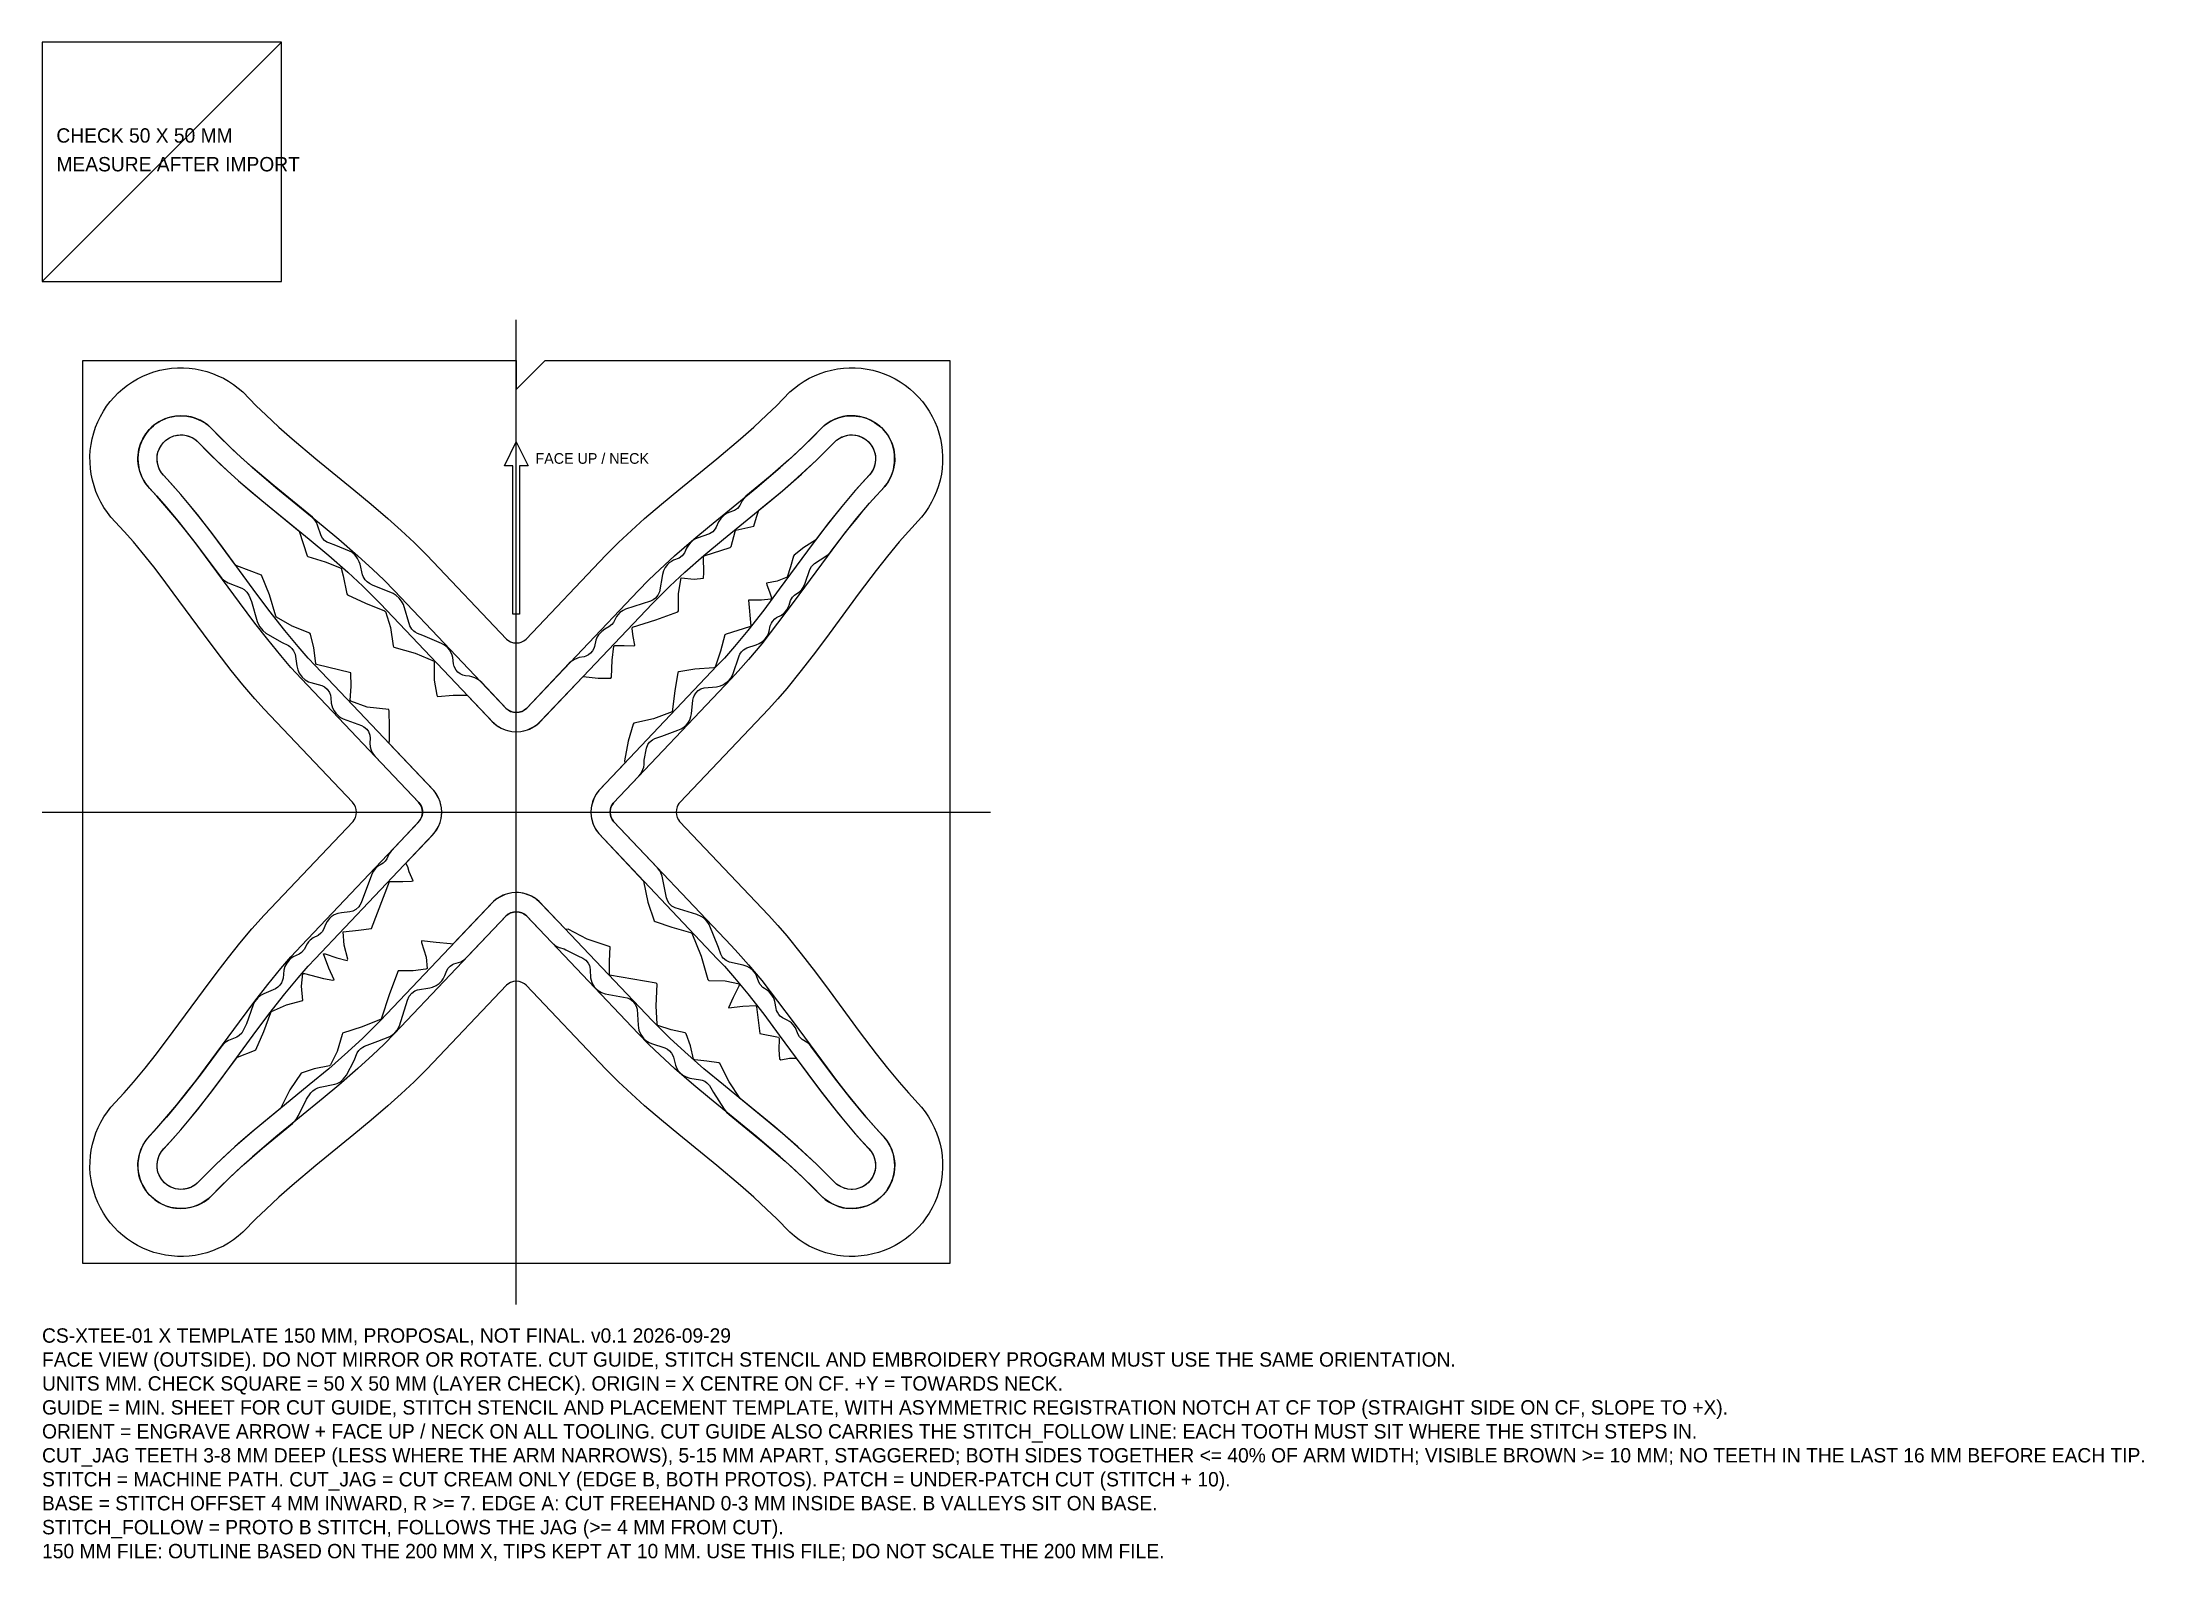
# Model space of a CAD drawing. Header units: millimetres. Extents: x -99 to 340, y -156 to 161.
import ezdxf

# ---------------------------------------------------------------- set-up
doc = ezdxf.new("R2010")
doc.units = ezdxf.units.MM
for name, color, linetype in [('BASE', 4, 'CONTINUOUS'), ('CENTRE', 8, 'CONTINUOUS'), ('CHECK', 30, 'CONTINUOUS'), ('CUT_JAG', 1, 'CONTINUOUS'), ('GUIDE', 150, 'CONTINUOUS'), ('NOTES', 3, 'CONTINUOUS'), ('ORIENT', 150, 'CONTINUOUS'), ('PATCH', 5, 'CONTINUOUS'), ('STITCH', 7, 'CONTINUOUS'), ('STITCH_FOLLOW', 6, 'CONTINUOUS')]:
    doc.layers.add(name, color=color, linetype=linetype)

msp = doc.modelspace()

# ---------------------------------------------------------------- linework, layer by layer
at = {"layer": 'BASE'}
msp.add_lwpolyline([(17.205, -4.4883), (41.9607, -30.5909), (43.423, -32.172), (45.5595, -34.5978), (48.3166, -37.9189), (51.6486, -42.179), (54.8956, -46.5197), (61.963, -56.1414), (63.9205, -58.7371), (65.9092, -61.3031), (67.9389, -63.8301), (70.0195, -66.3089), (72.1606, -68.7302), (73.6265, -70.3079), (74.0448, -70.8107), (74.3938, -71.3638), (74.5405, -71.6563), (74.775, -72.2668), (74.8617, -72.5823), (74.9726, -73.2269), (74.9961, -73.5532), (74.9791, -74.207), (74.8768, -74.853), (74.7942, -75.1696), (74.6911, -75.4801), (74.4252, -76.0776), (74.2635, -76.3621), (73.886, -76.8962), (73.4421, -77.3765), (73.1976, -77.5939), (72.9393, -77.7948), (72.3862, -78.1438), (72.0937, -78.2905), (71.4832, -78.525), (70.8472, -78.6777), (70.1968, -78.7461), (69.8696, -78.7483), (69.2183, -78.6885), (68.5804, -78.5442), (68.2699, -78.4411), (67.6724, -78.1752), (67.1147, -77.8335), (66.8538, -77.636), (66.3735, -77.1921), (64.9044, -75.6764), (62.6453, -73.4554), (60.3277, -71.29), (57.9607, -69.1715), (55.5537, -67.091), (53.1157, -65.0398), (43.2385, -56.9541), (39.1604, -53.5496), (35.1666, -50.065), (32.061, -47.1924), (29.7983, -44.975), (28.3265, -43.4618), (4.7399, -18.6351), (4.0021, -18.043), (3.6049, -17.7857), (3.1912, -17.5559), (2.322, -17.1825), (1.4104, -16.9297), (0.473, -16.8021), (0, -16.7861), (-0.9438, -16.8501), (-1.8704, -17.0407), (-2.322, -17.1825), (-2.7629, -17.3545), (-3.6049, -17.7857), (-4.0021, -18.043), (-4.7399, -18.6351), (-28.3265, -43.4618), (-29.7983, -44.975), (-32.061, -47.1924), (-35.1666, -50.065), (-39.1604, -53.5496), (-43.2385, -56.9541), (-53.1157, -65.0398), (-55.5537, -67.091), (-57.9607, -69.1715), (-60.3277, -71.29), (-62.6453, -73.4554), (-64.9044, -75.6764), (-66.3735, -77.1921), (-66.8538, -77.636), (-67.3879, -78.0135), (-67.9668, -78.3179), (-68.2699, -78.4411), (-68.897, -78.6268), (-69.2183, -78.6885), (-69.543, -78.7291), (-70.1968, -78.7461), (-70.5231, -78.7226), (-71.1677, -78.6117), (-71.4832, -78.525), (-72.0937, -78.2905), (-72.3862, -78.1438), (-72.9393, -77.7948), (-73.4421, -77.3765), (-73.886, -76.8962), (-74.0835, -76.6353), (-74.2635, -76.3621), (-74.5679, -75.7832), (-74.7942, -75.1696), (-74.8768, -74.853), (-74.9791, -74.207), (-74.9961, -73.5532), (-74.9277, -72.9028), (-74.8617, -72.5823), (-74.775, -72.2668), (-74.5405, -71.6563), (-74.3938, -71.3638), (-74.0448, -70.8107), (-73.6265, -70.3079), (-72.1606, -68.7302), (-70.0195, -66.3089), (-67.9389, -63.8301), (-65.9092, -61.3031), (-63.9205, -58.7371), (-61.963, -56.1414), (-54.8956, -46.5197), (-51.6486, -42.179), (-48.3166, -37.9189), (-45.5595, -34.5978), (-43.423, -32.172), (-41.9607, -30.5909), (-17.205, -4.4883), (-16.6814, -3.7744), (-16.4546, -3.3941), (-16.2522, -3.0002), (-15.9241, -2.1779), (-15.7024, -1.3208), (-15.6326, -0.8835), (-15.5767, 0), (-15.6326, 0.8835), (-15.7997, 1.7529), (-15.9241, 2.1779), (-16.2522, 3.0002), (-16.4546, 3.3941), (-16.9319, 4.1396), (-17.205, 4.4883), (-41.9607, 30.5909), (-43.423, 32.172), (-45.5595, 34.5978), (-48.3166, 37.9189), (-51.6486, 42.179), (-54.8956, 46.5197), (-61.963, 56.1414), (-63.9205, 58.7371), (-65.9092, 61.3031), (-67.9389, 63.8301), (-70.0195, 66.3089), (-72.1606, 68.7302), (-73.6265, 70.3079), (-74.0448, 70.8107), (-74.3938, 71.3638), (-74.5405, 71.6563), (-74.775, 72.2668), (-74.8617, 72.5823), (-74.9726, 73.2269), (-74.9961, 73.5532), (-74.9791, 74.207), (-74.9385, 74.5317), (-74.7942, 75.1696), (-74.5679, 75.7832), (-74.4252, 76.0776), (-74.0835, 76.6353), (-73.6719, 77.1436), (-73.1976, 77.5939), (-72.9393, 77.7948), (-72.3862, 78.1438), (-72.0937, 78.2905), (-71.4832, 78.525), (-71.1677, 78.6117), (-70.8472, 78.6777), (-70.1968, 78.7461), (-69.543, 78.7291), (-69.2183, 78.6885), (-68.897, 78.6268), (-68.2699, 78.4411), (-67.6724, 78.1752), (-67.1147, 77.8335), (-66.8538, 77.636), (-66.3735, 77.1921), (-64.9044, 75.6764), (-62.6453, 73.4554), (-60.3277, 71.29), (-57.9607, 69.1715), (-55.5537, 67.091), (-53.1157, 65.0398), (-43.2385, 56.9541), (-39.1604, 53.5496), (-35.1666, 50.065), (-32.061, 47.1924), (-29.7983, 44.975), (-28.3265, 43.4618), (-4.7399, 18.6351), (-4.0021, 18.043), (-3.6049, 17.7857), (-3.1912, 17.5559), (-2.322, 17.1825), (-1.8704, 17.0407), (-0.9438, 16.8501), (0, 16.7861), (0.9438, 16.8501), (1.8704, 17.0407), (2.322, 17.1825), (2.7629, 17.3545), (3.6049, 17.7857), (4.0021, 18.043), (4.7399, 18.6351), (28.3265, 43.4618), (29.7983, 44.975), (32.061, 47.1924), (35.1666, 50.065), (39.1604, 53.5496), (43.2385, 56.9541), (53.1157, 65.0398), (55.5537, 67.091), (57.9607, 69.1715), (60.3277, 71.29), (62.6453, 73.4554), (64.9044, 75.6764), (66.3735, 77.1921), (66.8538, 77.636), (67.3879, 78.0135), (67.9668, 78.3179), (68.2699, 78.4411), (68.897, 78.6268), (69.2183, 78.6885), (69.543, 78.7291), (70.1968, 78.7461), (70.8472, 78.6777), (71.1677, 78.6117), (71.4832, 78.525), (72.0937, 78.2905), (72.3862, 78.1438), (72.9393, 77.7948), (73.4421, 77.3765), (73.6719, 77.1436), (74.0835, 76.6353), (74.2635, 76.3621), (74.5679, 75.7832), (74.7942, 75.1696), (74.8768, 74.853), (74.9791, 74.207), (74.9961, 73.5532), (74.9277, 72.9028), (74.8617, 72.5823), (74.6677, 71.9577), (74.5405, 71.6563), (74.3938, 71.3638), (74.0448, 70.8107), (73.6265, 70.3079), (72.1606, 68.7302), (70.0195, 66.3089), (67.9389, 63.8301), (65.9092, 61.3031), (63.9205, 58.7371), (61.963, 56.1414), (54.8956, 46.5197), (51.6486, 42.179), (48.3166, 37.9189), (45.5595, 34.5978), (43.423, 32.172), (41.9607, 30.5909), (17.4995, 4.819), (16.9319, 4.1396), (16.6814, 3.7744), (16.2522, 3.0002), (16.0751, 2.5942), (15.9241, 2.1779), (15.7024, 1.3208), (15.6326, 0.8835), (15.5767, 0), (15.6326, -0.8835), (15.7024, -1.3208), (15.7997, -1.7529), (16.0751, -2.5942), (16.4546, -3.3941), (16.9319, -4.1396)], close=True, dxfattribs=at)
at = {"layer": 'CENTRE'}
for p, q in [((0, -102.75), (0, 102.75)), ((-99, 0), (99, 0))]:
    msp.add_line(p, q, dxfattribs=at)
at = {"layer": 'CHECK'}
msp.add_line((-99, 110.75), (-49, 160.75), dxfattribs=at)
msp.add_lwpolyline([(-99, 110.75), (-49, 110.75), (-49, 160.75), (-99, 160.75)], close=True, dxfattribs=at)
at = {"layer": 'CUT_JAG'}
msp.add_lwpolyline([(17.205, -4.4883), (26.5799, -14.3858), (27.4399, -18.7653), (28.809, -22.6617), (29.0053, -22.8465), (32.4947, -23.9881), (36.3915, -25.1141), (36.6512, -25.2388), (38.6131, -30.057), (39.9885, -34.9509), (40.1728, -35.1177), (43.5814, -35.2394), (46.5602, -35.8698), (46.4348, -36.3262), (45.2619, -38.6857), (44.2924, -40.8372), (47.2572, -40.4785), (49.9866, -40.3868), (50.1382, -40.6108), (50.822, -46.1789), (54.7453, -46.9672), (54.8621, -47.218), (54.777, -49.6325), (54.962, -51.5128), (55.2062, -51.6701), (57.0144, -51.3572), (58.4095, -51.3463), (63.265, -57.8747), (67.2572, -62.9926), (70.726, -67.1228), (74.0448, -70.8107), (74.5405, -71.6563), (74.8617, -72.5823), (74.9961, -73.5532), (74.9791, -74.207), (74.7942, -75.1696), (74.4252, -76.0776), (73.886, -76.8962), (73.1976, -77.5939), (72.3862, -78.1438), (71.4832, -78.525), (70.8472, -78.6777), (69.8696, -78.7483), (69.2183, -78.6885), (68.2699, -78.4411), (67.6724, -78.1752), (66.8538, -77.636), (62.6453, -73.4554), (58.7546, -69.873), (53.9312, -65.7208), (46.748, -59.8046), (44.454, -56.3116), (42.4841, -52.4818), (42.2404, -52.359), (39.8038, -51.9794), (37.2816, -51.6692), (37.0105, -51.577), (36.3472, -48.7514), (35.4589, -46.2588), (35.2439, -46.1017), (32.2945, -45.4356), (29.5246, -44.504), (29.4057, -44.2508), (29.1927, -40.457), (29.3809, -35.9133), (29.2144, -35.7075), (19.4702, -34.0433), (19.474, -31.1296), (19.5595, -28.1383), (14.7724, -26.498), (10.8049, -24.4435), (10.3446, -24.5167), (5.0771, -18.9671), (4.0021, -18.043), (3.1912, -17.5559), (1.8704, -17.0407), (0.9438, -16.8501), (0, -16.7861), (-0.9438, -16.8501), (-2.322, -17.1825), (-3.6049, -17.7857), (-4.381, -18.3266), (-5.0771, -18.9671), (-13.2507, -27.5786), (-13.7457, -27.4725), (-16.7143, -27.2012), (-19.785, -26.833), (-19.7833, -27.1984), (-18.8085, -30.3062), (-18.6217, -32.6661), (-18.8816, -32.7831), (-21.5565, -33.1544), (-24.6645, -33.1145), (-26.4988, -37.9213), (-28.1868, -43.2306), (-32.1843, -44.8025), (-36.2598, -46.1347), (-36.3813, -46.3935), (-37.3634, -49.9758), (-38.8052, -52.74), (-38.969, -52.9567), (-42.2165, -53.6159), (-44.9339, -54.4802), (-47.2448, -57.9311), (-49.2147, -61.8309), (-54.744, -66.4044), (-58.7546, -69.873), (-62.6453, -73.4554), (-66.6064, -77.4219), (-67.1147, -77.8335), (-67.9668, -78.3179), (-68.5804, -78.5442), (-69.543, -78.7291), (-70.1968, -78.7461), (-71.1677, -78.6117), (-72.0937, -78.2905), (-72.9393, -77.7948), (-73.4421, -77.3765), (-74.0835, -76.6353), (-74.5679, -75.7832), (-74.7942, -75.1696), (-74.9791, -74.207), (-74.9961, -73.5532), (-74.8617, -72.5823), (-74.5405, -71.6563), (-74.0448, -70.8107), (-70.0195, -66.3089), (-66.5807, -62.1502), (-63.265, -57.8747), (-58.4233, -51.3362), (-58.1768, -51.1802), (-54.6178, -49.7491), (-54.3805, -49.5879), (-52.6735, -45.8055), (-51.2661, -41.7899), (-51.0877, -41.5856), (-47.9909, -40.2429), (-44.5298, -39.2885), (-44.8157, -36.2913), (-44.5694, -33.6744), (-44.1907, -33.649), (-40.2517, -34.71), (-38.3222, -35.0969), (-38.0155, -35.015), (-39.1268, -32.5373), (-40.2588, -29.6084), (-39.9272, -29.552), (-37.4682, -30.4014), (-35.3342, -30.9424), (-35.2026, -30.6962), (-35.9611, -27.7494), (-36.1402, -24.9815), (-32.9563, -24.6633), (-30.2039, -24.3067), (-26.4736, -14.4867), (-23.7166, -14.5056), (-21.8609, -14.4113), (-21.5373, -14.3473), (-22.3308, -12.4807), (-22.6493, -11.4361), (-23.0589, -10.6762), (-17.4995, -4.819), (-16.9319, -4.1396), (-16.2522, -3.0002), (-15.9241, -2.1779), (-15.7024, -1.3208), (-15.5767, 0), (-15.6326, 0.8835), (-15.9241, 2.1779), (-16.2522, 3.0002), (-16.9319, 4.1396), (-17.4995, 4.819), (-26.5799, 14.3858), (-26.4484, 14.8817), (-26.44, 17.8588), (-26.5343, 21.1094), (-26.6183, 21.4008), (-31.1276, 21.9455), (-34.5444, 23.156), (-34.6861, 23.3926), (-34.4424, 26.2219), (-34.5581, 29.0811), (-41.6896, 30.8462), (-41.8542, 31.0589), (-42.291, 34.2733), (-42.9645, 37.157), (-43.1164, 37.3818), (-46.7734, 38.8236), (-50.0266, 40.6975), (-50.2176, 40.8906), (-51.4994, 45.3342), (-53.1789, 49.4613), (-58.345, 51.3935), (-58.5835, 51.5553), (-63.265, 57.8747), (-66.5807, 62.1502), (-70.0195, 66.3089), (-74.0448, 70.8107), (-74.5405, 71.6563), (-74.8617, 72.5823), (-74.9961, 73.5532), (-74.9791, 74.207), (-74.7942, 75.1696), (-74.5679, 75.7832), (-74.0835, 76.6353), (-73.6719, 77.1436), (-73.1976, 77.5939), (-72.3862, 78.1438), (-71.4832, 78.525), (-70.5231, 78.7226), (-69.543, 78.7291), (-68.5804, 78.5442), (-67.6724, 78.1752), (-67.1147, 77.8335), (-66.6064, 77.4219), (-64.1585, 74.9293), (-61.8788, 72.7279), (-57.9607, 69.1715), (-53.1157, 65.0398), (-45.296, 58.6388), (-43.6616, 53.5285), (-43.4836, 53.3338), (-39.9295, 52.2407), (-36.5502, 50.8981), (-36.1659, 49.3432), (-35.405, 45.541), (-35.2207, 45.3713), (-31.4928, 43.6508), (-27.5277, 42.0373), (-27.3063, 41.8838), (-26.2581, 38.5135), (-25.6936, 34.6841), (-25.5493, 34.4573), (-21.113, 33.2116), (-17.1699, 31.4977), (-17.1459, 27.5191), (-16.6148, 24.3855), (-16.4672, 24.1619), (-13.169, 24.3823), (-10.4269, 24.4386), (-10.1629, 24.3254), (-5.0771, 18.9671), (-4.0021, 18.043), (-3.1912, 17.5559), (-2.322, 17.1825), (-0.9438, 16.8501), (0, 16.7861), (0.9438, 16.8501), (2.322, 17.1825), (3.6049, 17.7857), (4.381, 18.3266), (5.0771, 18.9671), (13.9772, 28.344), (17.0758, 27.9494), (19.764, 27.9443), (19.8788, 28.199), (19.9986, 31.723), (20.3779, 34.6368), (20.596, 34.7936), (22.4966, 34.8084), (24.5428, 34.6851), (24.7364, 34.8651), (24.4069, 36.6329), (24.2052, 38.2795), (24.2245, 38.6249), (29.1096, 40.1722), (33.7281, 41.7849), (33.8619, 42.0244), (33.8832, 45.6516), (34.4376, 48.9029), (37.1406, 48.649), (39.0824, 48.8123), (39.1312, 49.9509), (39.0721, 53.2444), (39.2294, 53.4684), (44.6286, 55.2645), (44.824, 55.4419), (45.6753, 58.5948), (45.8297, 58.8262), (49.5694, 59.7112), (50.107, 61.579), (50.656, 63.0093), (55.5537, 67.091), (59.5437, 70.5791), (62.6453, 73.4554), (66.8538, 77.636), (67.3879, 78.0135), (68.2699, 78.4411), (69.2183, 78.6885), (70.1968, 78.7461), (71.1677, 78.6117), (72.0937, 78.2905), (72.9393, 77.7948), (73.4421, 77.3765), (74.0835, 76.6353), (74.5679, 75.7832), (74.7942, 75.1696), (74.9791, 74.207), (74.9961, 73.5532), (74.8617, 72.5823), (74.5405, 71.6563), (74.2284, 71.0815), (73.8439, 70.5524), (70.726, 67.1228), (67.9389, 63.8301), (65.2422, 60.4516), (62.4502, 56.7923), (60.009, 55.2258), (58.0168, 53.6532), (57.8354, 53.4484), (57.2507, 51.1846), (56.5132, 49.0345), (54.4683, 48.1802), (52.2153, 47.8259), (52.2708, 47.4476), (52.8722, 45.9956), (53.2343, 44.7145), (53.114, 44.466), (51.1611, 44.2408), (48.4816, 44.2622), (48.9326, 38.8096), (48.698, 38.6517), (43.7742, 37.1765), (43.5527, 37.0109), (42.6134, 33.6221), (41.502, 30.284), (41.2644, 30.1383), (37.2664, 29.8507), (33.9367, 29.2997), (33.6825, 29.1699), (33.0612, 25.306), (32.5671, 20.9503), (28.6515, 19.471), (24.4986, 18.588), (24.3633, 18.3453), (23.3836, 14.8216), (22.6094, 10.7317), (22.6883, 10.2857), (17.205, 4.4883), (16.6814, 3.7744), (16.2522, 3.0002), (15.7997, 1.7529), (15.6326, 0.8835), (15.5767, 0), (15.6326, -0.8835), (15.9241, -2.1779), (16.2522, -3.0002), (16.6814, -3.7744)], close=True, dxfattribs=at)
at = {"layer": 'GUIDE'}
msp.add_lwpolyline([(-90.4935, 94.2435), (0, 94.2435), (0, 88.2435), (6, 94.2435), (90.4935, 94.2435), (90.4935, -94.2435), (-90.4935, -94.2435)], close=True, dxfattribs=at)
at = {"layer": 'ORIENT'}
msp.add_lwpolyline([(0, 77.312), (2.5, 72.312), (0.7, 72.312), (0.7, 41.312), (-0.7, 41.312), (-0.7, 72.312), (-2.5, 72.312)], close=True, dxfattribs=at)
at = {"layer": 'PATCH'}
msp.add_lwpolyline([(34.0618, -1.9236), (52.6524, -21.5263), (54.5819, -23.6578), (56.4598, -25.8381), (59.494, -29.563), (62.4359, -33.3754), (65.3176, -37.245), (71.6018, -45.8107), (75.0928, -50.4229), (77.4807, -53.4402), (79.9359, -56.3936), (81.8314, -58.5574), (84.6068, -61.5992), (85.3702, -62.5806), (86.0678, -63.6097), (86.6966, -64.6823), (87.2539, -65.7938), (87.7374, -66.9393), (88.1448, -68.1139), (88.4746, -69.3127), (88.7252, -70.5305), (88.8957, -71.7621), (88.9853, -73.0022), (88.9935, -74.2455), (88.9205, -75.4867), (88.7664, -76.7204), (88.5319, -77.9414), (88.2181, -79.1445), (87.8263, -80.3245), (87.3581, -81.4763), (86.8156, -82.595), (86.2011, -83.6759), (85.5173, -84.7142), (84.767, -85.7056), (83.9534, -86.6458), (83.0801, -87.5308), (82.1508, -88.3568), (81.1694, -89.1202), (80.1403, -89.8178), (79.0677, -90.4466), (77.9562, -91.0039), (76.8107, -91.4874), (75.6361, -91.8948), (74.4373, -92.2246), (73.2195, -92.4752), (71.9879, -92.6457), (70.7478, -92.7353), (69.5045, -92.7435), (68.2633, -92.6705), (67.0296, -92.5164), (65.8086, -92.2819), (64.6055, -91.9681), (63.4255, -91.5763), (62.2737, -91.1081), (61.155, -90.5656), (60.0741, -89.9511), (59.0358, -89.2673), (58.0444, -88.517), (57.1042, -87.7034), (54.2843, -84.8461), (52.299, -82.91), (49.5843, -80.3928), (46.8055, -77.9364), (41.8326, -73.7421), (33.9007, -67.2623), (30.3179, -64.2955), (26.7892, -61.2773), (24.0245, -58.8076), (21.3272, -56.2738), (18.7121, -53.662), (2.0314, -36.1044), (1.7152, -35.8507), (1.1841, -35.5556), (0.6044, -35.3735), (0, -35.312), (-0.6044, -35.3735), (-1.1841, -35.5556), (-1.5449, -35.7404), (-2.0314, -36.1044), (-18.7121, -53.662), (-21.3272, -56.2738), (-24.0245, -58.8076), (-26.7892, -61.2773), (-30.3179, -64.2955), (-33.9007, -67.2623), (-41.8326, -73.7421), (-46.8055, -77.9364), (-49.5843, -80.3928), (-52.299, -82.91), (-54.2843, -84.8461), (-57.1042, -87.7034), (-58.0444, -88.517), (-59.0358, -89.2673), (-60.0741, -89.9511), (-61.155, -90.5656), (-62.2737, -91.1081), (-63.4255, -91.5763), (-64.6055, -91.9681), (-65.8086, -92.2819), (-67.0296, -92.5164), (-68.2633, -92.6705), (-69.5045, -92.7435), (-70.7478, -92.7353), (-71.9879, -92.6457), (-73.2195, -92.4752), (-74.4373, -92.2246), (-75.6361, -91.8948), (-76.8107, -91.4874), (-77.9562, -91.0039), (-79.0677, -90.4466), (-80.1403, -89.8178), (-81.1694, -89.1202), (-82.1508, -88.3568), (-83.0801, -87.5308), (-83.9534, -86.6458), (-84.767, -85.7056), (-85.5173, -84.7142), (-86.2011, -83.6759), (-86.8156, -82.595), (-87.3581, -81.4763), (-87.8263, -80.3245), (-88.2181, -79.1445), (-88.5319, -77.9414), (-88.7664, -76.7204), (-88.9205, -75.4867), (-88.9935, -74.2455), (-88.9853, -73.0022), (-88.8957, -71.7621), (-88.7252, -70.5305), (-88.4746, -69.3127), (-88.1448, -68.1139), (-87.7374, -66.9393), (-87.2539, -65.7938), (-86.6966, -64.6823), (-86.0678, -63.6097), (-85.3702, -62.5806), (-84.6068, -61.5992), (-81.8314, -58.5574), (-79.9359, -56.3936), (-77.4807, -53.4402), (-75.0928, -50.4229), (-71.6018, -45.8107), (-65.3176, -37.245), (-62.4359, -33.3754), (-60.0887, -30.3195), (-57.6866, -27.3156), (-55.2132, -24.3794), (-52.6524, -21.5263), (-34.0618, -1.9236), (-33.8374, -1.6176), (-33.5776, -1.1118), (-33.4178, -0.5661), (-33.3639, 0), (-33.4178, 0.5661), (-33.5776, 1.1118), (-33.8374, 1.6176), (-34.188, 2.0653), (-52.6524, 21.5263), (-54.5819, 23.6578), (-57.0756, 26.5747), (-59.494, 29.563), (-62.4359, 33.3754), (-65.3176, 37.245), (-71.6018, 45.8107), (-73.9191, 48.895), (-75.6844, 51.1824), (-78.0875, 54.1852), (-79.9359, 56.3936), (-81.8314, 58.5574), (-84.6068, 61.5992), (-85.3702, 62.5806), (-86.0678, 63.6097), (-86.6966, 64.6823), (-87.2539, 65.7938), (-87.7374, 66.9393), (-88.1448, 68.1139), (-88.4746, 69.3127), (-88.7252, 70.5305), (-88.8957, 71.7621), (-88.9853, 73.0022), (-88.9935, 74.2455), (-88.9205, 75.4867), (-88.7664, 76.7204), (-88.5319, 77.9414), (-88.2181, 79.1445), (-87.8263, 80.3245), (-87.3581, 81.4763), (-86.8156, 82.595), (-86.2011, 83.6759), (-85.5173, 84.7142), (-84.767, 85.7056), (-83.9534, 86.6458), (-83.0801, 87.5308), (-82.1508, 88.3568), (-81.1694, 89.1202), (-80.1403, 89.8178), (-79.0677, 90.4466), (-77.9562, 91.0039), (-76.8107, 91.4874), (-75.6361, 91.8948), (-74.4373, 92.2246), (-73.2195, 92.4752), (-71.9879, 92.6457), (-70.7478, 92.7353), (-69.5045, 92.7435), (-68.2633, 92.6705), (-67.0296, 92.5164), (-65.8086, 92.2819), (-64.6055, 91.9681), (-63.4255, 91.5763), (-62.2737, 91.1081), (-61.155, 90.5656), (-60.0741, 89.9511), (-59.0358, 89.2673), (-58.0444, 88.517), (-57.1042, 87.7034), (-54.2843, 84.8461), (-52.299, 82.91), (-49.5843, 80.3928), (-46.8055, 77.9364), (-41.8326, 73.7421), (-33.9007, 67.2623), (-30.3179, 64.2955), (-26.7892, 61.2773), (-24.0245, 58.8076), (-21.3272, 56.2738), (-18.7121, 53.662), (-2.0314, 36.1044), (-1.5449, 35.7404), (-1.1841, 35.5556), (-0.6044, 35.3735), (0, 35.312), (0.6044, 35.3735), (0.9951, 35.4819), (1.5449, 35.7404), (2.0314, 36.1044), (18.7121, 53.662), (21.3272, 56.2738), (24.0245, 58.8076), (26.7892, 61.2773), (30.3179, 64.2955), (33.9007, 67.2623), (41.8326, 73.7421), (46.8055, 77.9364), (49.5843, 80.3928), (52.299, 82.91), (54.2843, 84.8461), (57.1042, 87.7034), (58.0444, 88.517), (59.0358, 89.2673), (60.0741, 89.9511), (61.155, 90.5656), (62.2737, 91.1081), (63.4255, 91.5763), (64.6055, 91.9681), (65.8086, 92.2819), (67.0296, 92.5164), (68.2633, 92.6705), (69.5045, 92.7435), (70.7478, 92.7353), (71.9879, 92.6457), (73.2195, 92.4752), (74.4373, 92.2246), (75.6361, 91.8948), (76.8107, 91.4874), (77.9562, 91.0039), (79.0677, 90.4466), (80.1403, 89.8178), (81.1694, 89.1202), (82.1508, 88.3568), (83.0801, 87.5308), (83.9534, 86.6458), (84.767, 85.7056), (85.5173, 84.7142), (86.2011, 83.6759), (86.8156, 82.595), (87.3581, 81.4763), (87.8263, 80.3245), (88.2181, 79.1445), (88.5319, 77.9414), (88.7664, 76.7204), (88.9205, 75.4867), (88.9935, 74.2455), (88.9853, 73.0022), (88.8957, 71.7621), (88.7252, 70.5305), (88.4746, 69.3127), (88.1448, 68.1139), (87.7374, 66.9393), (87.2539, 65.7938), (86.6966, 64.6823), (86.0678, 63.6097), (85.3702, 62.5806), (84.6068, 61.5992), (81.8314, 58.5574), (79.9359, 56.3936), (77.4807, 53.4402), (75.0928, 50.4229), (71.6018, 45.8107), (65.3176, 37.245), (62.4359, 33.3754), (59.494, 29.563), (56.4598, 25.8381), (54.5819, 23.6578), (52.6524, 21.5263), (34.188, 2.0653), (33.9448, 1.7741), (33.7402, 1.4546), (33.5776, 1.1118), (33.4178, 0.5661), (33.3639, 0), (33.4178, -0.5661), (33.5776, -1.1118), (33.8374, -1.6176)], close=True, dxfattribs=at)
at = {"layer": 'STITCH'}
msp.add_lwpolyline([(20.2745, -1.9236), (44.8619, -27.8372), (46.3243, -29.4183), (48.4607, -31.8441), (51.2178, -35.1652), (54.5498, -39.4253), (57.7969, -43.766), (64.8643, -53.3877), (66.8217, -55.9834), (68.8104, -58.5493), (70.8401, -61.0764), (72.9207, -63.5552), (75.0618, -65.9765), (76.5278, -67.5542), (77.2806, -68.4592), (77.9089, -69.4548), (78.1729, -69.9813), (78.4019, -70.5239), (78.7511, -71.6481), (78.9506, -72.8084), (78.993, -73.3958), (78.9623, -74.5726), (78.7783, -75.7354), (78.6296, -76.3053), (78.444, -76.8642), (77.9653, -77.9397), (77.3503, -78.9436), (76.9949, -79.4132), (76.6095, -79.8586), (75.7556, -80.669), (75.2908, -81.0306), (74.2952, -81.6589), (73.2261, -82.1519), (72.6697, -82.3449), (71.525, -82.6199), (70.3542, -82.743), (69.1774, -82.7123), (68.593, -82.6393), (68.0146, -82.5283), (66.8858, -82.194), (65.8103, -81.7153), (64.8064, -81.1003), (64.3368, -80.7449), (63.4722, -79.9458), (62.0032, -78.4301), (59.7441, -76.2091), (57.4265, -74.0437), (55.0595, -71.9252), (52.6525, -69.8447), (50.2145, -67.7935), (40.3373, -59.7078), (37.0694, -56.9893), (33.0553, -53.524), (29.9274, -50.6726), (27.6443, -48.4745), (25.4253, -46.2155), (2.1759, -21.7209), (1.7152, -21.3248), (1.1841, -21.0297), (0.6044, -20.8477), (0, -20.7861), (-0.6044, -20.8477), (-1.1841, -21.0297), (-1.7152, -21.3248), (-2.1759, -21.7209), (-25.4253, -46.2155), (-27.6443, -48.4745), (-29.9274, -50.6726), (-33.0553, -53.524), (-37.0694, -56.9893), (-40.3373, -59.7078), (-50.2145, -67.7935), (-52.6525, -69.8447), (-55.0595, -71.9252), (-57.4265, -74.0437), (-59.7441, -76.2091), (-62.0032, -78.4301), (-63.4722, -79.9458), (-64.3368, -80.7449), (-64.8064, -81.1003), (-65.8103, -81.7153), (-66.8858, -82.194), (-67.4447, -82.3796), (-68.0146, -82.5283), (-69.1774, -82.7123), (-70.3542, -82.743), (-70.9416, -82.7006), (-72.1019, -82.5011), (-73.2261, -82.1519), (-74.2952, -81.6589), (-75.2908, -81.0306), (-75.7556, -80.669), (-76.6095, -79.8586), (-76.9949, -79.4132), (-77.3503, -78.9436), (-77.9653, -77.9397), (-78.444, -76.8642), (-78.6296, -76.3053), (-78.7783, -75.7354), (-78.9623, -74.5726), (-78.993, -73.3958), (-78.9506, -72.8084), (-78.7511, -71.6481), (-78.4019, -70.5239), (-78.1729, -69.9813), (-77.9089, -69.4548), (-77.2806, -68.4592), (-76.5278, -67.5542), (-75.0618, -65.9765), (-72.9207, -63.5552), (-70.8401, -61.0764), (-68.8104, -58.5493), (-66.8217, -55.9834), (-64.8643, -53.3877), (-57.7969, -43.766), (-54.5498, -39.4253), (-51.8932, -36.0087), (-49.159, -32.6657), (-47.0437, -30.22), (-44.8619, -27.8372), (-20.4008, -2.0653), (-20.0501, -1.6176), (-19.7903, -1.1118), (-19.6306, -0.5661), (-19.5767, 0), (-19.6306, 0.5661), (-19.7903, 1.1118), (-20.0501, 1.6176), (-20.4008, 2.0653), (-44.8619, 27.8372), (-47.0437, 30.22), (-49.159, 32.6657), (-51.8932, 36.0087), (-54.5498, 39.4253), (-57.7969, 43.766), (-64.8643, 53.3877), (-66.8217, 55.9834), (-68.8104, 58.5493), (-70.8401, 61.0764), (-72.9207, 63.5552), (-75.0618, 65.9765), (-76.5278, 67.5542), (-77.2806, 68.4592), (-77.6111, 68.9467), (-78.1729, 69.9813), (-78.5949, 71.0803), (-78.8699, 72.225), (-78.993, 73.3958), (-78.9969, 73.9847), (-78.8893, 75.157), (-78.7783, 75.7354), (-78.444, 76.8642), (-77.9653, 77.9397), (-77.3503, 78.9436), (-76.9949, 79.4132), (-76.6095, 79.8586), (-75.7556, 80.669), (-75.2908, 81.0306), (-74.2952, 81.6589), (-73.7687, 81.9229), (-72.6697, 82.3449), (-71.525, 82.6199), (-70.9416, 82.7006), (-70.3542, 82.743), (-69.1774, 82.7123), (-68.0146, 82.5283), (-67.4447, 82.3796), (-66.8858, 82.194), (-65.8103, 81.7153), (-64.8064, 81.1003), (-64.3368, 80.7449), (-63.4722, 79.9458), (-62.0032, 78.4301), (-59.7441, 76.2091), (-57.4265, 74.0437), (-55.0595, 71.9252), (-52.6525, 69.8447), (-50.2145, 67.7935), (-40.3373, 59.7078), (-37.0694, 56.9893), (-33.0553, 53.524), (-29.9274, 50.6726), (-27.6443, 48.4745), (-25.4253, 46.2155), (-2.1759, 21.7209), (-1.7152, 21.3248), (-1.1841, 21.0297), (-0.6044, 20.8477), (0, 20.7861), (0.6044, 20.8477), (1.1841, 21.0297), (1.7152, 21.3248), (2.1759, 21.7209), (25.4253, 46.2155), (27.6443, 48.4745), (29.9274, 50.6726), (33.0553, 53.524), (37.0694, 56.9893), (40.3373, 59.7078), (50.2145, 67.7935), (52.6525, 69.8447), (55.0595, 71.9252), (57.4265, 74.0437), (59.7441, 76.2091), (62.0032, 78.4301), (63.4722, 79.9458), (64.3368, 80.7449), (65.2983, 81.4242), (66.3402, 81.9723), (66.8858, 82.194), (67.4447, 82.3796), (68.593, 82.6393), (69.1774, 82.7123), (70.3542, 82.743), (71.525, 82.6199), (72.1019, 82.5011), (73.2261, 82.1519), (73.7687, 81.9229), (74.8033, 81.3611), (75.7556, 80.669), (76.1958, 80.2778), (76.9949, 79.4132), (77.6742, 78.4517), (77.9653, 77.9397), (78.444, 76.8642), (78.7783, 75.7354), (78.8893, 75.157), (78.9623, 74.5726), (78.993, 73.3958), (78.9506, 72.8084), (78.7511, 71.6481), (78.4019, 70.5239), (78.1729, 69.9813), (77.6111, 68.9467), (76.919, 67.9944), (74.3408, 65.1763), (72.2209, 62.7348), (70.8401, 61.0764), (68.8104, 58.5493), (66.8217, 55.9834), (64.8643, 53.3877), (57.7969, 43.766), (54.5498, 39.4253), (51.2178, 35.1652), (48.4607, 31.8441), (46.3243, 29.4183), (44.8619, 27.8372), (20.2745, 1.9236), (20.0501, 1.6176), (19.8662, 1.2858), (19.6723, 0.7512), (19.5827, 0.1897), (19.5827, -0.1897), (19.6306, -0.5661), (19.7903, -1.1118), (20.0501, -1.6176)], close=True, dxfattribs=at)
at = {"layer": 'STITCH_FOLLOW'}
msp.add_lwpolyline([(-56.9155, -45.4726), (-57.3184, -46.1245), (-57.8734, -46.6531), (-58.3679, -46.9475), (-60.0996, -47.6744), (-60.9664, -48.2506), (-61.4975, -48.7793), (-65.814, -54.6112), (-69.0563, -58.8341), (-71.0388, -61.3019), (-73.0432, -63.6901), (-77.0312, -68.1351), (-77.5119, -68.7965), (-78.0942, -69.8194), (-78.4629, -70.6932), (-78.7055, -71.474), (-78.8967, -72.403), (-78.9822, -73.2161), (-78.9885, -74.1645), (-78.9138, -74.9787), (-78.7349, -75.9101), (-78.5028, -76.6941), (-78.1457, -77.5727), (-77.765, -78.2963), (-77.2434, -79.0884), (-76.7289, -79.7239), (-76.0627, -80.3989), (-75.4341, -80.9218), (-74.6491, -81.4539), (-73.9306, -81.8442), (-72.8405, -82.288), (-71.7017, -82.5857), (-71.1202, -82.678), (-70.1743, -82.7464), (-68.9985, -82.6921), (-67.8399, -82.4849), (-66.5061, -82.042), (-65.6527, -81.6282), (-65.1468, -81.327), (-64.1993, -80.6287), (-59.8884, -76.3538), (-56.859, -73.5444), (-52.9549, -70.1318), (-46.725, -64.962), (-46.2878, -64.5547), (-45.9438, -64.1303), (-45.4608, -63.318), (-43.7664, -59.9325), (-42.8735, -58.5921), (-42.4599, -58.1515), (-41.9664, -57.8027), (-41.4129, -57.5599), (-40.9097, -57.4206), (-37.9116, -56.8127), (-37.4163, -56.6412), (-36.726, -56.2666), (-36.1223, -55.7643), (-35.4362, -54.8919), (-33.8241, -51.8398), (-33.1874, -50.2417), (-32.8739, -49.7628), (-32.4752, -49.3521), (-32.0057, -49.0246), (-31.6617, -48.8586), (-28.8722, -47.8233), (-26.4136, -46.8143), (-25.76, -46.4083), (-25.3728, -46.0711), (-24.8807, -45.4794), (-24.4142, -44.5819), (-22.7164, -39.2287), (-22.3348, -38.3939), (-21.8273, -37.7858), (-21.1782, -37.3317), (-20.6255, -37.1117), (-18.0243, -36.6883), (-17.4951, -36.5332), (-16.748, -36.1983), (-16.1032, -35.7716), (-15.5526, -35.2288), (-15.2481, -34.8123), (-14.8981, -34.1229), (-14.5275, -33.0788), (-14.219, -32.592), (-13.8231, -32.1731), (-13.3544, -31.8376), (-13.01, -31.6666), (-11.5911, -31.2164), (-11.1409, -30.9751), (-10.7251, -30.6785), (-10.3165, -30.2975), (-1.962, -21.5222), (-1.4865, -21.1859), (-1.1372, -21.0156), (-0.5794, -20.8482), (0.0002, -20.7917), (0.5799, -20.8483), (1.1377, -21.0158), (1.6526, -21.2879), (1.9624, -21.5225), (7.41, -27.2353), (8.029, -27.7764), (8.4684, -28.0477), (8.939, -28.26), (9.9658, -28.5466), (10.3512, -28.7131), (12.8758, -30.0203), (13.8596, -30.4604), (14.4875, -30.9051), (14.9816, -31.495), (15.2445, -32.0096), (15.3626, -32.3765), (15.4494, -32.9478), (15.5059, -34.5637), (15.6102, -35.0859), (15.783, -35.5897), (16.0212, -36.0659), (16.3206, -36.5064), (16.6759, -36.9031), (17.0807, -37.2491), (17.765, -37.6598), (18.5172, -37.9264), (23.1384, -38.7743), (23.6681, -38.9969), (24.2901, -39.4425), (24.5535, -39.721), (24.8768, -40.196), (25.1036, -40.7238), (25.1969, -41.0957), (25.4117, -44.4738), (25.48, -45.0108), (25.604, -45.4899), (26.0253, -46.4385), (26.3109, -46.8829), (26.6525, -47.2858), (27.0443, -47.6401), (27.7108, -48.0673), (28.2426, -48.2933), (31.015, -49.2324), (31.5283, -49.4934), (31.9822, -49.8476), (32.3601, -50.282), (32.6481, -50.7805), (32.7847, -51.1396), (33.1989, -52.7847), (33.5159, -53.5199), (33.8062, -53.9684), (34.1536, -54.3743), (34.7682, -54.8874), (35.4727, -55.2678), (36.2479, -55.5316), (38.4148, -55.8489), (38.7901, -55.946), (39.3219, -56.1801), (39.7986, -56.5123), (40.3179, -57.0859), (41.1413, -58.5545), (43.3826, -61.9672), (43.8875, -62.5985), (44.4502, -63.1092), (51.366, -68.79), (56.0896, -72.856), (59.8701, -76.3362), (63.7618, -80.2346), (64.479, -80.8552), (65.1468, -81.327), (65.9713, -81.7958), (67.2732, -82.3249), (68.1909, -82.5643), (68.7713, -82.6638), (70.1743, -82.7464), (71.1202, -82.678), (71.926, -82.5395), (72.4968, -82.3947), (73.3928, -82.0839), (74.6491, -81.4539), (75.4341, -80.9218), (76.0627, -80.3989), (76.7289, -79.7239), (77.2434, -79.0884), (77.577, -78.6032), (78.0458, -77.7787), (78.5749, -76.4768), (78.8143, -75.5591), (78.9421, -74.7515), (78.9979, -73.8047), (78.9657, -72.9877), (78.8967, -72.403), (78.7055, -71.474), (78.4629, -70.6932), (78.0942, -69.8194), (77.3834, -68.607), (76.8011, -67.8584), (75.1087, -66.0264), (73.0432, -63.6901), (69.7134, -59.6628), (66.4508, -55.4558), (61.5138, -48.8233), (60.9452, -48.2548), (59.6895, -47.4544), (59.1463, -46.9091), (58.8402, -46.4189), (58.2495, -45.0418), (57.7968, -44.3837), (57.4261, -44.0007), (57.0077, -43.6705), (56.5491, -43.3989), (55.5607, -42.9346), (55.0903, -42.5633), (54.8219, -42.2669), (54.4989, -41.7621), (54.3423, -41.3942), (54.236, -41.0087), (53.9958, -39.559), (53.8245, -39.0622), (53.5895, -38.5921), (53.1409, -37.9298), (52.7858, -37.5318), (52.3809, -37.1846), (51.4881, -36.5963), (50.9326, -36.0093), (50.6303, -35.483), (50.171, -34.1526), (49.9192, -33.7008), (49.4376, -33.0935), (48.8479, -32.5905), (48.1722, -32.2108), (47.389, -31.9563), (44.4689, -31.3135), (43.786, -30.9765), (43.2099, -30.4783), (42.9738, -30.1785), (42.6958, -29.6787), (42.2038, -28.2451), (40.2422, -23.4807), (39.9761, -23.0181), (39.6508, -22.5952), (39.0647, -22.0511), (38.6188, -21.7581), (37.7084, -21.3384), (33.1772, -19.9961), (32.4982, -19.615), (31.9401, -19.072), (31.6239, -18.5801), (31.3459, -17.8534), (30.4415, -13.3483), (30.1825, -12.6509), (29.9398, -12.2179), (29.449, -11.5983), (20.3412, -1.9954), (19.9917, -1.5144), (19.7438, -0.974), (19.6401, -0.591), (19.5813, 0.0006), (19.6404, 0.5922), (19.7442, 0.9751), (19.8977, 1.341), (20.2148, 1.8439), (25.5551, 7.4957), (25.9288, 7.9436), (26.2117, 8.3957), (26.4319, 8.8815), (26.5855, 9.3922), (26.6698, 9.9188), (26.7049, 10.8369), (27.1785, 13.3658), (27.4772, 14.1036), (27.8233, 14.591), (28.4214, 15.1162), (28.9495, 15.3963), (30.4062, 15.839), (33.6874, 17.084), (34.3792, 17.3862), (35.0442, 17.8117), (35.4353, 18.1646), (35.7766, 18.5658), (36.0622, 19.0084), (36.2872, 19.4847), (36.4476, 19.9865), (36.5477, 20.554), (36.862, 23.3583), (36.9866, 23.9401), (37.1325, 24.3093), (37.4395, 24.819), (37.9932, 25.3857), (38.4956, 25.7044), (39.2443, 25.9638), (41.8124, 26.1778), (42.6118, 26.374), (43.115, 26.5942), (43.5489, 26.847), (44.0367, 27.1919), (44.4345, 27.5661), (44.7775, 27.9911), (45.1758, 28.7062), (46.4952, 32.614), (46.6616, 32.9745), (46.9966, 33.4661), (47.422, 33.8821), (48.1006, 34.291), (50.054, 34.8901), (50.7223, 35.2034), (51.3769, 35.6454), (51.9459, 36.1815), (52.3997, 36.8181), (52.6295, 37.2864), (52.7963, 37.7807), (53.0168, 38.9145), (53.2442, 39.4617), (53.4538, 39.797), (53.9954, 40.3708), (54.3181, 40.5994), (55.3239, 41.1338), (55.7481, 41.4579), (56.1254, 41.8357), (56.449, 42.2603), (56.7364, 42.7687), (56.9402, 43.2136), (57.2677, 44.1826), (57.6662, 44.8437), (58.0691, 45.2604), (59.2129, 46.0851), (59.5748, 46.4628), (59.8843, 46.8844), (60.3297, 47.8118), (61.2707, 50.6363), (61.6503, 51.3016), (62.2303, 51.884), (64.6384, 53.4436), (65.1052, 53.8027), (65.4827, 54.1865), (68.4026, 57.9996), (71.0388, 61.3019), (73.7259, 64.4769), (76.8011, 67.8584), (77.3834, 68.607), (78.0942, 69.8194), (78.4629, 70.6932), (78.7055, 71.474), (78.8357, 72.0483), (78.9657, 72.9877), (78.975, 74.3931), (78.8575, 75.3342), (78.6771, 76.1317), (78.5028, 76.6941), (78.1457, 77.5727), (77.4511, 78.7945), (77.1052, 79.271), (76.4846, 79.9882), (75.8916, 80.5511), (75.143, 81.1334), (73.9306, 81.8442), (73.0568, 82.2129), (72.4968, 82.3947), (71.7017, 82.5857), (70.7623, 82.7157), (69.9453, 82.7479), (68.9985, 82.6921), (68.1909, 82.5643), (67.2732, 82.3249), (66.5061, 82.042), (65.6527, 81.6282), (64.479, 80.8552), (63.7618, 80.2346), (59.8884, 76.3538), (56.8739, 73.5578), (52.9651, 70.1404), (47.9301, 65.9346), (47.4334, 65.3764), (47.1639, 64.9569), (46.6738, 63.983), (46.1668, 63.3923), (45.5249, 62.9519), (44.352, 62.5414), (43.8682, 62.3103), (43.4197, 62.0166), (43.0146, 61.6655), (42.66, 61.2634), (42.2174, 60.6027), (41.7348, 59.4824), (41.536, 59.128), (41.0045, 58.5155), (40.3284, 58.0677), (37.7337, 57.1765), (37.2733, 56.9557), (36.8449, 56.678), (36.2771, 56.1649), (35.9287, 55.7284), (35.5362, 55.1113), (35.0858, 54.1189), (34.5994, 53.4914), (33.9654, 53.0134), (32.8308, 52.5643), (32.369, 52.3247), (31.9422, 52.0271), (31.5577, 51.6766), (31.0741, 51.0649), (30.7184, 50.371), (30.4939, 49.5735), (29.8556, 45.9733), (29.53, 45.2584), (29.03, 44.6525), (28.5608, 44.295), (28.0162, 44.0309), (22.7643, 42.347), (22.2792, 42.1181), (21.6198, 41.6584), (21.2373, 41.2825), (20.9084, 40.8588), (20.2666, 39.6043), (19.925, 39.1484), (19.3476, 38.6564), (18.4899, 38.1922), (17.8447, 37.7306), (17.4764, 37.3881), (17.1539, 37.0021), (16.8825, 36.5786), (16.5801, 35.888), (16.3056, 34.5439), (16.1781, 34.1687), (15.8971, 33.6456), (15.5186, 33.1881), (15.0574, 32.8141), (14.5316, 32.5382), (14.1552, 32.4144), (13.1112, 32.2475), (12.6057, 32.0998), (12.124, 31.887), (11.4641, 31.4539), (11.042, 31.0619), (2.1048, 21.6541), (1.6522, 21.2877), (1.1372, 21.0156), (0.5794, 20.8482), (-0.0002, 20.7917), (-0.388, 20.8169), (-0.9555, 20.948), (-1.4869, 21.1862), (-1.9624, 21.5225), (-7.2267, 27.0422), (-7.8781, 27.6065), (-8.6334, 28.0217), (-9.3086, 28.2776), (-9.7825, 28.3849), (-10.5845, 28.4636), (-11.1647, 28.6072), (-11.7049, 28.8631), (-12.1837, 29.2209), (-12.582, 29.6666), (-12.9612, 30.3664), (-13.117, 30.9435), (-13.2446, 32.259), (-13.3755, 32.7585), (-13.5696, 33.237), (-13.9721, 33.8979), (-14.3081, 34.29), (-14.6918, 34.6355), (-15.1168, 34.9287), (-15.6199, 35.1855), (-19.4781, 36.8625), (-20.6201, 37.2618), (-21.1219, 37.5398), (-21.4229, 37.7761), (-21.8121, 38.1974), (-22.1933, 38.8595), (-23.5754, 43.3215), (-23.9329, 44.0302), (-24.4235, 44.6544), (-25.0676, 45.199), (-25.7246, 45.6059), (-30.0321, 47.3887), (-30.6741, 47.7021), (-31.1637, 48.0412), (-31.5767, 48.4704), (-31.9805, 49.153), (-32.1113, 49.5283), (-32.6094, 51.7363), (-32.7735, 52.2168), (-33.122, 52.9561), (-33.4139, 53.3783), (-33.7575, 53.7596), (-34.3571, 54.2414), (-34.8035, 54.4948), (-37.6834, 55.6585), (-39.1559, 56.2018), (-39.5205, 56.3771), (-40.015, 56.7277), (-40.4289, 57.1706), (-40.7454, 57.6877), (-41.5029, 59.9094), (-41.7381, 60.4627), (-42.1872, 61.153), (-42.5614, 61.5556), (-50.5602, 68.1171), (-55.3272, 72.1823), (-59.1455, 75.6484), (-61.3512, 77.779), (-63.7618, 80.2346), (-64.479, 80.8552), (-65.1468, 81.327), (-65.9713, 81.7958), (-67.2732, 82.3249), (-67.8399, 82.4849), (-68.7713, 82.6638), (-70.1743, 82.7464), (-71.1202, 82.678), (-71.926, 82.5395), (-72.4968, 82.3947), (-73.3928, 82.0839), (-74.6491, 81.4539), (-75.4341, 80.9218), (-76.0627, 80.3989), (-76.7289, 79.7239), (-77.1052, 79.271), (-77.577, 78.6032), (-78.0458, 77.7787), (-78.5749, 76.4768), (-78.8143, 75.5591), (-78.9421, 74.7515), (-78.9979, 73.8047), (-78.9657, 72.9877), (-78.8967, 72.403), (-78.7055, 71.474), (-78.2449, 70.1462), (-77.8198, 69.2985), (-77.3834, 68.607), (-76.8011, 67.8584), (-75.1087, 66.0264), (-73.06, 63.7096), (-70.3614, 60.4699), (-67.0957, 56.3043), (-61.8431, 49.2363), (-61.4579, 48.7762), (-61.0504, 48.4089), (-60.1764, 47.8389), (-57.2923, 46.7296), (-56.7944, 46.4482), (-56.2305, 45.9363), (-55.8137, 45.2988), (-55.2768, 43.9882), (-54.0654, 39.7967), (-53.8826, 39.2916), (-53.5274, 38.6469), (-52.9042, 37.9187), (-52.2734, 37.39), (-49.0095, 35.4846), (-47.582, 34.8), (-47.2545, 34.5803), (-46.8243, 34.1751), (-46.4819, 33.6935), (-46.1843, 32.965), (-45.8165, 30.5089), (-45.6229, 29.723), (-45.3012, 29.0325), (-44.6798, 28.1919), (-44.087, 27.6464), (-43.3969, 27.2307), (-42.8964, 27.0344), (-40.5859, 26.4287), (-40.0585, 26.1594), (-39.4568, 25.6497), (-39.0087, 25.0008), (-38.7925, 24.4495), (-38.6888, 23.8665), (-38.6308, 22.7388), (-38.5184, 22.2518), (-38.3462, 21.7825), (-38.0004, 21.1415), (-37.6906, 20.6883), (-37.3567, 20.3136), (-36.9785, 19.9837), (-36.562, 19.7038), (-36.1136, 19.4782), (-32.3225, 18.1181), (-31.8009, 17.8289), (-31.2138, 17.2941), (-30.8772, 16.8017), (-30.5919, 16.0606), (-30.5116, 15.4696), (-30.5783, 14.4037), (-30.509, 13.6445), (-30.2969, 12.9123), (-30.0798, 12.4523), (-29.806, 12.0236), (-29.4482, 11.5974), (-20.3412, 1.9954), (-19.9917, 1.5144), (-19.8145, 1.1595), (-19.6075, 0.3953), (-19.5879, -0.199), (-19.686, -0.7854), (-19.8977, -1.341), (-20.2148, -1.8439), (-26.1341, -8.1208), (-26.5766, -8.7755), (-27.0278, -9.749), (-27.3768, -10.2297), (-27.8136, -10.6323), (-28.9893, -11.379), (-29.3803, -11.7413), (-29.8681, -12.3739), (-30.2393, -13.1371), (-32.4031, -18.9239), (-32.6642, -19.4487), (-32.893, -19.7658), (-33.4639, -20.298), (-34.1529, -20.6649), (-34.7191, -20.8162), (-36.4836, -20.996), (-37.2844, -21.1503), (-37.9953, -21.4394), (-38.6378, -21.8591), (-39.0164, -22.2039), (-39.4941, -22.8046), (-39.8482, -23.4854), (-40.222, -24.5019), (-40.5299, -24.98), (-40.7831, -25.2627), (-41.3858, -25.7214), (-42.3856, -26.2226), (-43.0049, -26.7022), (-43.3605, -27.0852), (-43.6631, -27.5113), (-44.2739, -28.7045), (-44.8143, -29.3107), (-45.3159, -29.6576), (-46.5988, -30.2294), (-47.0375, -30.5288), (-47.4327, -30.8837), (-47.9288, -31.5062), (-48.2918, -32.2146), (-48.5072, -32.9809), (-48.7012, -34.6865), (-48.7929, -35.0716), (-49.0232, -35.6183), (-49.3566, -36.1089), (-49.78, -36.5244), (-50.2768, -36.8484), (-52.6854, -37.9182), (-53.3684, -38.3012), (-53.9324, -38.7756), (-54.5815, -39.5546), (-54.9389, -40.2092), (-56.3357, -44.1618)], close=True, dxfattribs=at)

# ---------------------------------------------------------------- texts
at = {"layer": 'CHECK'}
for s, p in [('CHECK 50 X 50 MM', (-96, 139.75)), ('MEASURE AFTER IMPORT', (-96, 133.75))]:
    msp.add_text(s, height=3, dxfattribs=at).set_placement(p)
at = {"layer": 'NOTES'}
for s, p in [('CS-XTEE-01 X TEMPLATE 150 MM, PROPOSAL, NOT FINAL. v0.1 2026-09-29', (-99, -110.75)), ('FACE VIEW (OUTSIDE). DO NOT MIRROR OR ROTATE. CUT GUIDE, STITCH STENCIL AND EMBROIDERY PROGRAM MUST USE THE SAME ORIENTATION.', (-99, -115.75)), ('UNITS MM. CHECK SQUARE = 50 X 50 MM (LAYER CHECK). ORIGIN = X CENTRE ON CF. +Y = TOWARDS NECK.', (-99, -120.75)), ('GUIDE = MIN. SHEET FOR CUT GUIDE, STITCH STENCIL AND PLACEMENT TEMPLATE, WITH ASYMMETRIC REGISTRATION NOTCH AT CF TOP (STRAIGHT SIDE ON CF, SLOPE TO +X).', (-99, -125.75)), ('ORIENT = ENGRAVE ARROW + FACE UP / NECK ON ALL TOOLING. CUT GUIDE ALSO CARRIES THE STITCH_FOLLOW LINE: EACH TOOTH MUST SIT WHERE THE STITCH STEPS IN.', (-99, -130.75)), ('CUT_JAG TEETH 3-8 MM DEEP (LESS WHERE THE ARM NARROWS), 5-15 MM APART, STAGGERED; BOTH SIDES TOGETHER <= 40% OF ARM WIDTH; VISIBLE BROWN >= 10 MM; NO TEETH IN THE LAST 16 MM BEFORE EACH TIP.', (-99, -135.75)), ('STITCH = MACHINE PATH. CUT_JAG = CUT CREAM ONLY (EDGE B, BOTH PROTOS). PATCH = UNDER-PATCH CUT (STITCH + 10).', (-99, -140.75)), ('BASE = STITCH OFFSET 4 MM INWARD, R >= 7. EDGE A: CUT FREEHAND 0-3 MM INSIDE BASE. B VALLEYS SIT ON BASE.', (-99, -145.75)), ('STITCH_FOLLOW = PROTO B STITCH, FOLLOWS THE JAG (>= 4 MM FROM CUT).', (-99, -150.75)), ('150 MM FILE: OUTLINE BASED ON THE 200 MM X, TIPS KEPT AT 10 MM. USE THIS FILE; DO NOT SCALE THE 200 MM FILE.', (-99, -155.75))]:
    msp.add_text(s, height=3, dxfattribs=at).set_placement(p)
at = {"layer": 'ORIENT'}
msp.add_text('FACE UP / NECK', height=2.23, dxfattribs=at).set_placement((4, 72.712))

doc.saveas('drawing.dxf')
